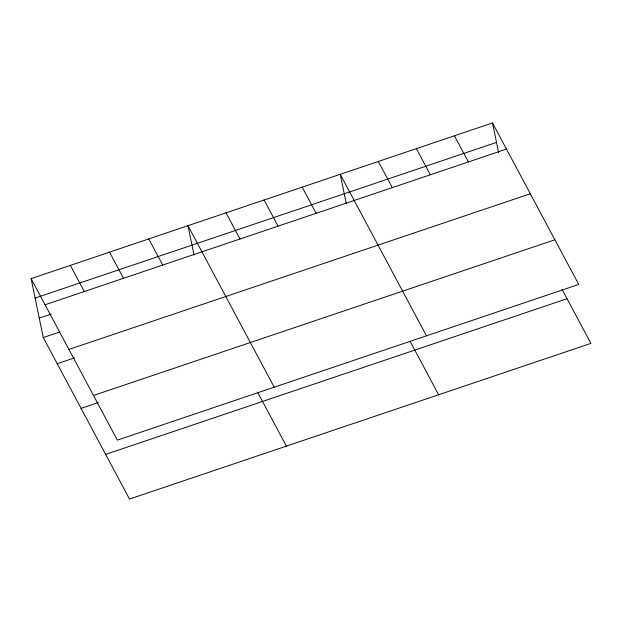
<?xml version="1.0" encoding="UTF-8"?>
<svg xmlns="http://www.w3.org/2000/svg" width="622" height="622" viewBox="0 0 622 622"><rect width="100%" height="100%" fill="white"/><g stroke="black" fill="none" stroke-linecap="round" stroke-linejoin="round"><path stroke-width="0.93" d="M31.1 278.617L492.5 122.938L578.74 284.448L117.34 440.127L31.1 278.617L43.26 337.552L129.5 499.062L590.9 343.383L562.047 289.339M35.112 298.062L496.512 142.391M45.064 304.764L506.463 149.093M39.248 318.099L51.105 314.102M43.26 337.552L59.681 332.008M68.918 349.432L530.317 193.761M57.224 363.699L74.554 357.852M93.487 395.46L554.886 239.781M81.078 408.366L98.4 402.52M105.647 454.387L567.046 298.715M454.433 135.783L468.397 161.938M416.367 148.627L430.331 174.782M378.308 161.471L392.264 187.619M426.474 335.826L340.242 174.315L346.322 203.783M410.24 341.564L438.634 394.76M302.175 187.16L316.139 213.307M264.109 199.996L278.073 226.151M226.043 212.841L240.006 238.996M274.216 387.195L187.976 225.685L194.056 255.152M257.516 392.085L286.377 446.129M148.759 238.918L162.723 265.073M109.542 252.151L123.498 278.306M70.317 265.384L84.281 291.531M492.5 122.938L498.58 152.406"/></g></svg>
